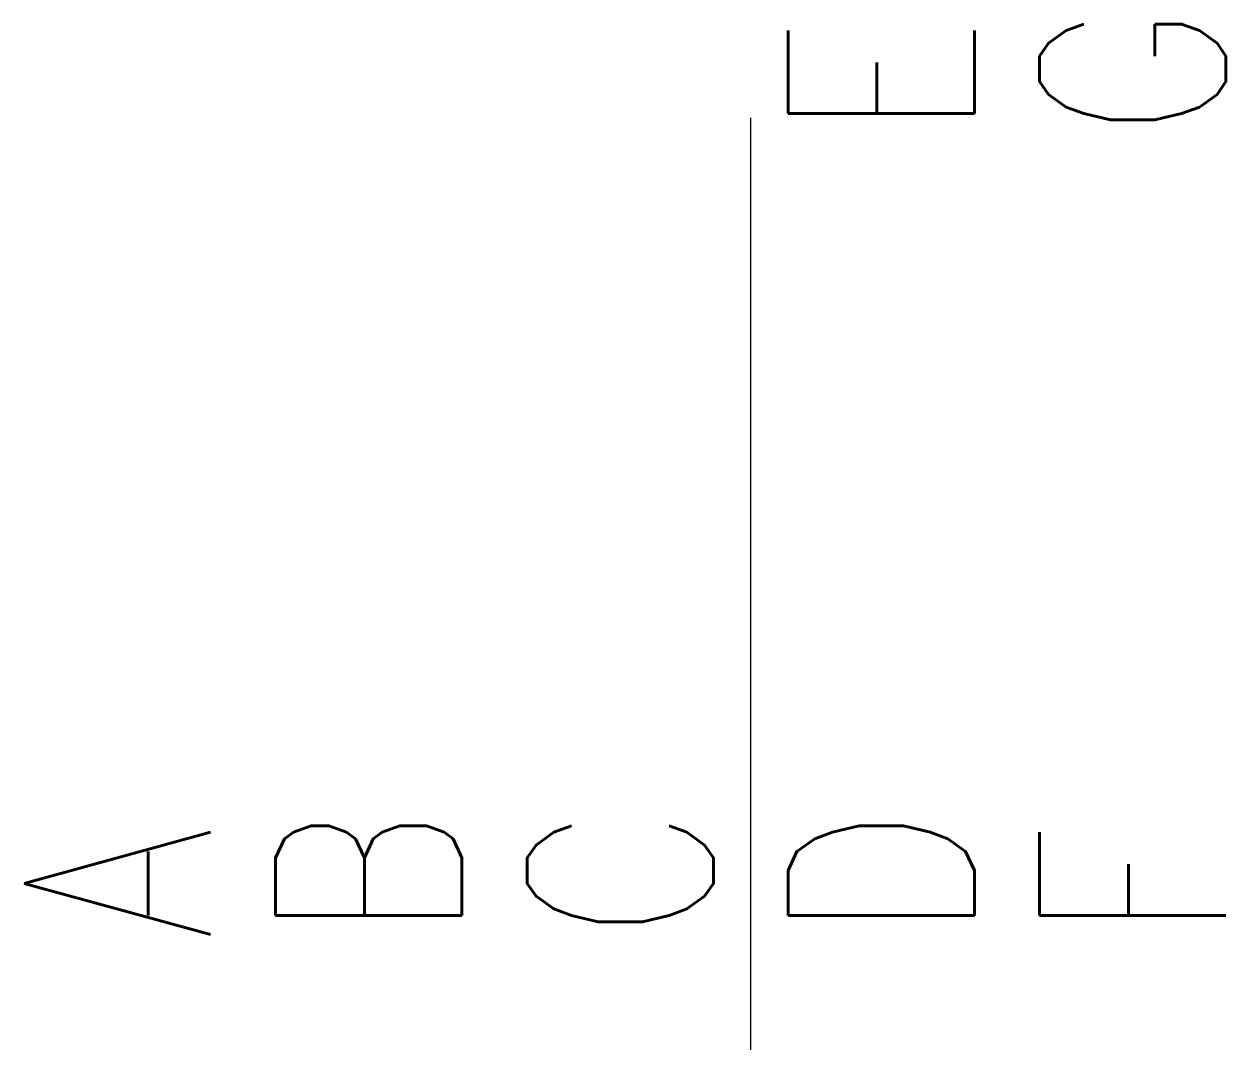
# Model space of a CAD drawing. Header units: inches. Extents: x -3.9 to 2.55, y 0 to 5.5.
import ezdxf
from ezdxf.enums import TextEntityAlignment as Align

# ---------------------------------------------------------------- set-up
doc = ezdxf.new("R2010")
doc.units = ezdxf.units.IN
doc.header["$MEASUREMENT"] = 0
doc.styles.add('L100', font='simplex.shx', dxfattribs={"width": 0.8, "height": 1})

msp = doc.modelspace()

# ---------------------------------------------------------------- linework, layer by layer
msp.add_line((0, 0), (0, 5))

# ---------------------------------------------------------------- texts
at = {"style": 'L100', "width": 0.8}
for tag, p in [('G', (2.55, 4.8861)), ('A', (-2.9, 0.5847)), ('B', (-1.55, 0.5847)), ('C', (-0.2, 0.5847)), ('F', (2.55, 0.5847))]:
    msp.add_attdef(tag, p, '', height=1, rotation=90, dxfattribs=at)
for tag, p in [('E', (0.2, 4.8861)), ('D', (0.2, 0.5847))]:
    msp.add_attdef(tag, text='', height=1, rotation=90, dxfattribs=at).set_placement(p, align=Align.TOP_LEFT)

doc.saveas('drawing.dxf')
